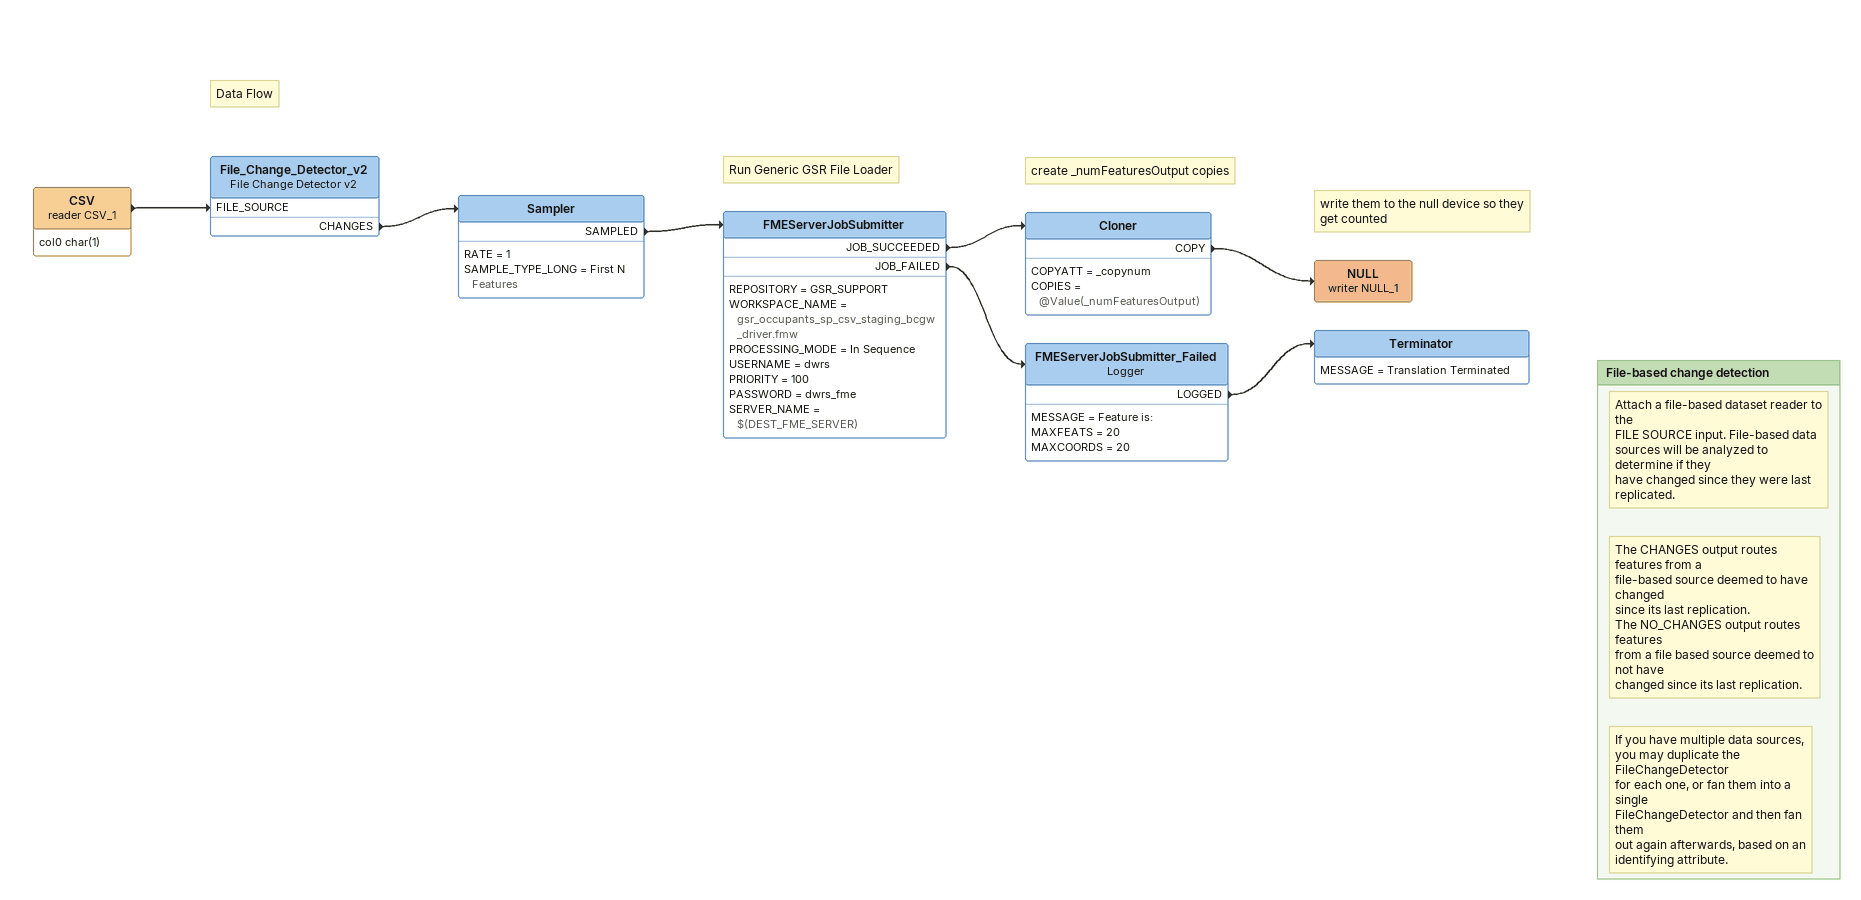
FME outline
CSV (reader CSV_1)
    attributes: col0 char(1)
    -> File_Change_Detector_v2 [FILE_SOURCE]
Note: Data Flow
File_Change_Detector_v2: File Change Detector v2
    CHANGES -> Sampler
Sampler
    RATE = 1
    SAMPLE_TYPE_LONG = First N Features
    SAMPLED -> FMEServerJobSubmitter
Note: Run Generic GSR File Loader
FMEServerJobSubmitter
    REPOSITORY = GSR_SUPPORT
    WORKSPACE_NAME = gsr_occupants_sp_csv_staging_bcgw_driver.fmw
    PROCESSING_MODE = In Sequence
    USERNAME = dwrs
    PRIORITY = 100
    PASSWORD = dwrs_fme
    SERVER_NAME = $(DEST_FME_SERVER)
    JOB_SUCCEEDED -> Cloner
    JOB_FAILED -> FMEServerJobSubmitter_Failed
Note: create _numFeaturesOutput copies
Cloner
    COPYATT = _copynum
    COPIES = @Value(_numFeaturesOutput)
    COPY -> NULL (writer NULL_1)
Note: write them to the null device so they get counted
NULL (writer NULL_1)
FMEServerJobSubmitter_Failed: Logger
    MESSAGE = Feature is:
    MAXFEATS = 20
    MAXCOORDS = 20
    LOGGED -> Terminator
Terminator
    MESSAGE = Translation Terminated

Bookmark: File-based change detection
Note: Attach a file-based dataset reader to the / FILE SOURCE input. File-based data / sources will be analyzed to determine if they / have changed since they were last replicated.
Note: The CHANGES output routes features from a / file-based source deemed to have changed / since its last replication. / The NO_CHANGES output routes features / from a file based source deemed to not have / changed since its last replication.
Note: If you have multiple data sources, / you may duplicate the FileChangeDetector / for each one, or fan them into a single / FileChangeDetector and then fan them / out again afterwards, based on an / identifying attribute.
